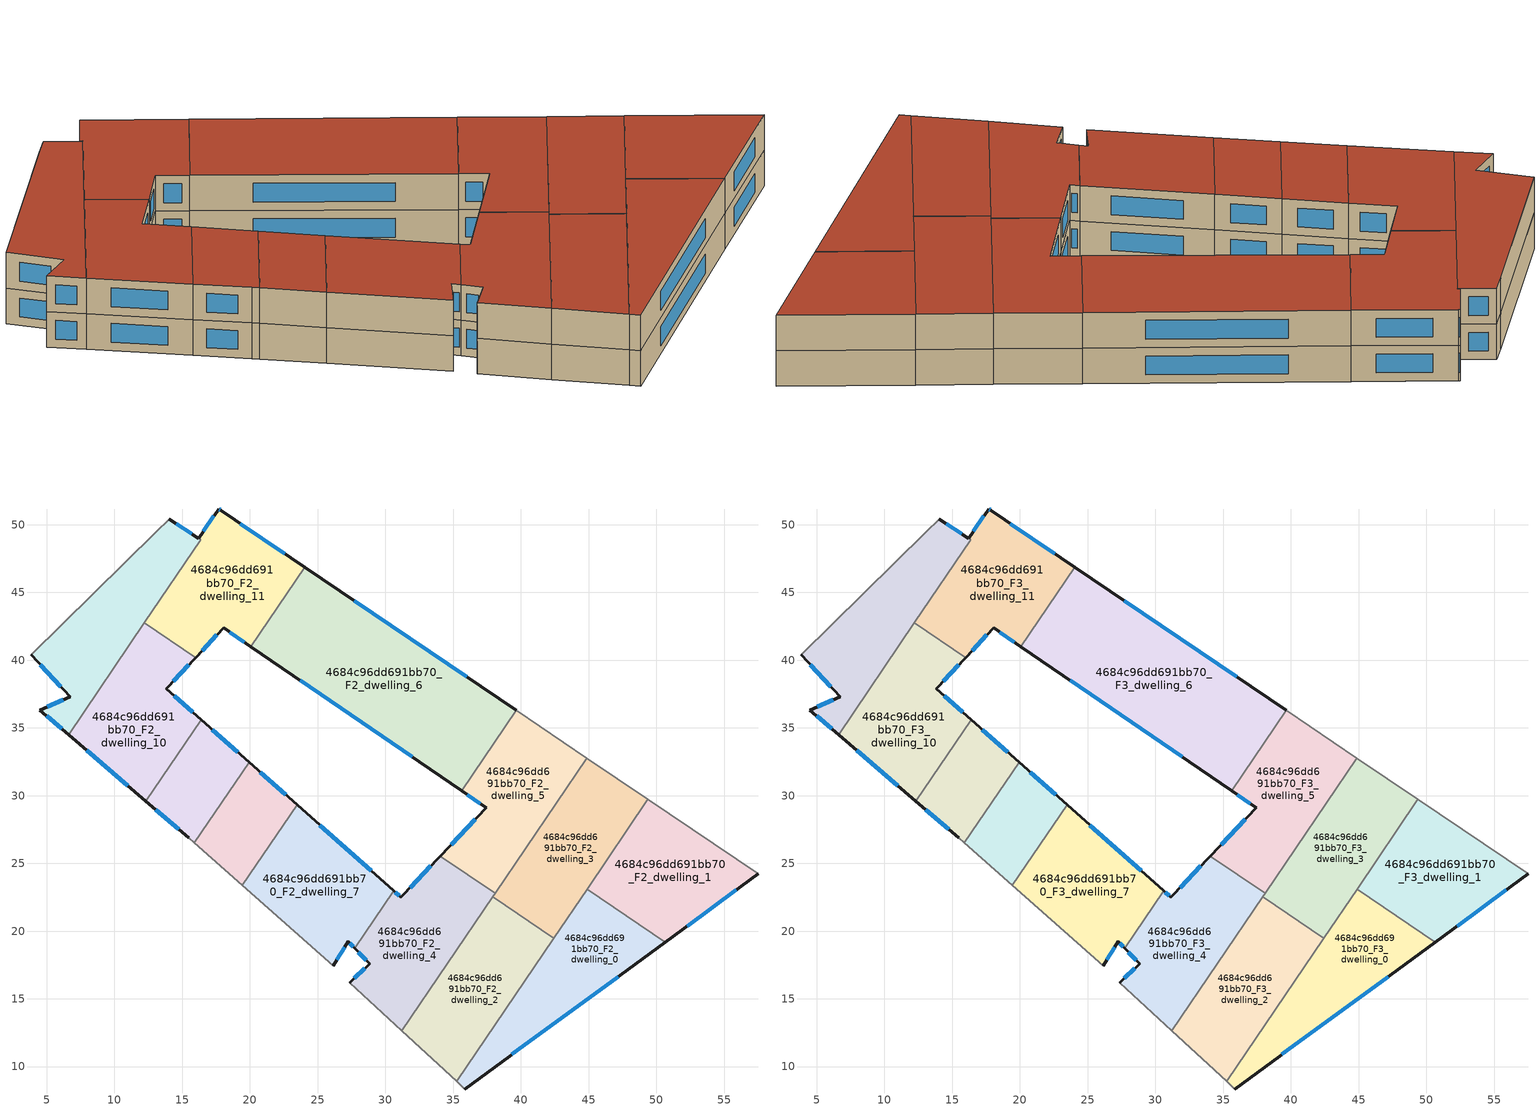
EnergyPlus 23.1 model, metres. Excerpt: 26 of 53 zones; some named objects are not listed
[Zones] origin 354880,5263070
4684c96dd691bb70_F2_dwelling_0
 floor to 4684c96dd691bb70_F1_dwelling_0 (EU_floor_Construction): 50.66,19.19 35.87,8.34 35.26,8.9 44.89,23.1 z6
 wall outside (EU_wall_Construction): 35.87,8.34 50.66,19.19 z6:9
 wall to 4684c96dd691bb70_F2_dwelling_1 (EU_wall_Construction): 50.66,19.19 44.89,23.1 z6:9
 wall adiabatic (EU_wall_Construction): 35.26,8.9 35.87,8.34 z6:9
 wall to 4684c96dd691bb70_F2_dwelling_2 (EU_wall_Construction): 42.43,19.48 35.26,8.9 z6:9
 wall to 4684c96dd691bb70_F2_dwelling_3 (EU_wall_Construction): 44.89,23.1 42.43,19.48 z6:9
 window (EU_Window_Construction): 39.34,10.89 47.19,16.64 z6.7:8.3
4684c96dd691bb70_F2_dwelling_1
 floor to 4684c96dd691bb70_F1_dwelling_1 (EU_floor_Construction): 57.51,24.22 50.66,19.19 44.89,23.1 49.38,29.73 z6
 wall outside (EU_wall_Construction): 50.66,19.19 57.51,24.22 z6:9
 wall adiabatic (EU_wall_Construction): 57.51,24.22 49.38,29.73 z6:9
 wall to 4684c96dd691bb70_F2_dwelling_3 (EU_wall_Construction): 49.38,29.73 44.89,23.1 z6:9
 window (EU_Window_Construction): 52.27,20.37 55.9,23.04 z6.7:8.3
4684c96dd691bb70_F2_dwelling_10
 floor to 4684c96dd691bb70_F1_dwelling_10 (EU_floor_Construction): 15.99,40.2 13.82,37.9 16.4,35.61 12.32,29.59 6.61,34.51 12.2,42.76 z6
 wall outside (EU_wall_Construction): 6.61,34.51 12.32,29.59 / 16.4,35.61 13.82,37.9 15.99,40.2 z6:9
 wall to 4684c96dd691bb70_F2_dwelling_9 (EU_wall_Construction): 12.32,29.59 16.4,35.61 z6:9
 wall to 4684c96dd691bb70_F2_dwelling_11 (EU_wall_Construction): 15.99,40.2 12.2,42.76 z6:9
 wall to 4684c96dd691bb70_F2_dwelling_12 (EU_wall_Construction): 12.2,42.76 6.61,34.51 z6:9
 window (EU_Window_Construction): 7.95,33.35 10.98,30.75 / 14.33,38.44 15.48,39.66 / 15.79,36.15 14.42,37.36 z6.7:8.3
4684c96dd691bb70_F2_dwelling_11
 floor to 4684c96dd691bb70_F1_dwelling_11 (EU_floor_Construction): 24.03,46.88 20.06,41.01 18.05,42.38 15.99,40.2 12.2,42.76 16.37,48.9 16.2,49.01 17.7,51.16 z6
 wall outside (EU_wall_Construction): 15.99,40.2 18.05,42.38 20.06,41.01 / 24.03,46.88 17.83,51.07 17.7,51.16 16.2,49.01 z6:9
 wall to 4684c96dd691bb70_F2_dwelling_6 (EU_wall_Construction): 20.06,41.01 24.03,46.88 z6:9
 wall to 4684c96dd691bb70_F2_dwelling_12 (EU_wall_Construction): 16.2,49.01 16.37,48.9 / 16.36,48.9 12.2,42.76 z6:9
 window (EU_Window_Construction): 16.47,40.71 17.57,41.87 / 17.35,50.66 16.55,49.51 / 17.8,51.09 17.73,51.14 / 22.58,47.86 19.29,50.08 / 18.52,42.06 19.59,41.33 z6.7:8.3
4684c96dd691bb70_F2_dwelling_12
 floor to 4684c96dd691bb70_F1_dwelling_12 (EU_floor_Construction): 16.36,48.9 6.61,34.51 4.5,36.32 6.72,37.31 3.87,40.4 13.06,49.46 14.04,50.4 z6
 wall outside (EU_wall_Construction): 3.87,40.4 6.72,37.31 4.5,36.32 6.61,34.51 / 16.2,49 14.04,50.4 z6:9
 wall adiabatic (EU_wall_Construction): 14.04,50.4 13.06,49.46 3.87,40.4 z6:9
 window (EU_Window_Construction): 4.99,35.9 6.11,34.93 / 6.2,37.08 5.02,36.55 / 4.54,39.67 6.05,38.04 / 15.69,49.33 14.55,50.07 z6.7:8.3
4684c96dd691bb70_F2_dwelling_2
 floor to 4684c96dd691bb70_F1_dwelling_2 (EU_floor_Construction): 42.43,19.48 35.26,8.9 31.22,12.63 37.94,22.53 z6
 wall adiabatic (EU_wall_Construction): 31.22,12.63 35.26,8.9 z6:9
 wall to 4684c96dd691bb70_F2_dwelling_3 (EU_wall_Construction): 42.43,19.48 37.94,22.53 z6:9
 wall to 4684c96dd691bb70_F2_dwelling_4 (EU_wall_Construction): 37.94,22.53 31.22,12.63 z6:9
4684c96dd691bb70_F2_dwelling_3
 floor to 4684c96dd691bb70_F1_dwelling_3 (EU_floor_Construction): 49.38,29.73 42.43,19.48 37.94,22.53 44.88,32.77 z6
 wall adiabatic (EU_wall_Construction): 49.38,29.73 44.88,32.77 z6:9
 wall to 4684c96dd691bb70_F2_dwelling_5 (EU_wall_Construction): 44.88,32.77 38.11,22.79 z6:9
 wall to 4684c96dd691bb70_F2_dwelling_4 (EU_wall_Construction): 38.11,22.79 37.94,22.53 z6:9
4684c96dd691bb70_F2_dwelling_4
 floor to 4684c96dd691bb70_F1_dwelling_4 (EU_floor_Construction): 38.11,22.79 31.22,12.63 27.36,16.2 28.83,17.58 27.74,18.72 30.62,22.96 31.15,22.49 34.05,25.54 z6
 wall outside (EU_wall_Construction): 27.74,18.72 28.83,17.58 27.36,16.2 / 34.05,25.54 31.15,22.49 30.62,22.96 z6:9
 wall to 4684c96dd691bb70_F2_dwelling_5 (EU_wall_Construction): 38.11,22.79 34.05,25.54 z6:9
 wall adiabatic (EU_wall_Construction): 27.36,16.2 31.22,12.63 z6:9
 wall to 4684c96dd691bb70_F2_dwelling_7 (EU_wall_Construction): 30.62,22.96 27.74,18.72 z6:9
 window (EU_Window_Construction): 28.48,17.26 27.7,16.52 / 28,18.45 28.57,17.85 / 31.03,22.6 30.75,22.85 / 33.37,24.82 31.83,23.21 z6.7:8.3
4684c96dd691bb70_F2_dwelling_5
 floor to 4684c96dd691bb70_F1_dwelling_5 (EU_floor_Construction): 44.88,32.77 38.11,22.79 34.05,25.54 37.44,29.11 35.63,30.35 39.66,36.3 z6
 wall outside (EU_wall_Construction): 35.63,30.35 37.44,29.11 34.05,25.54 z6:9
 wall to 4684c96dd691bb70_F2_dwelling_6 (EU_wall_Construction): 39.66,36.3 35.63,30.35 z6:9
 wall adiabatic (EU_wall_Construction): 44.88,32.77 39.66,36.3 z6:9
 window (EU_Window_Construction): 36.64,28.27 34.84,26.38 / 36.05,30.06 37.01,29.4 z6.7:8.3
4684c96dd691bb70_F2_dwelling_6
 floor to 4684c96dd691bb70_F1_dwelling_6 (EU_floor_Construction): 39.66,36.3 35.63,30.35 20.06,41.01 24.03,46.88 z6
 wall outside (EU_wall_Construction): 20.06,41.01 35.63,30.35 / 39.66,36.3 24.03,46.88 z6:9
 window (EU_Window_Construction): 23.71,38.5 31.97,32.85 / 35.99,38.78 27.7,44.39 z6.7:8.3
4684c96dd691bb70_F2_dwelling_7
 floor to 4684c96dd691bb70_F1_dwelling_7 (EU_floor_Construction): 30.62,22.96 27.74,18.72 27.24,19.24 26.14,17.46 19.45,23.37 23.47,29.32 z6
 wall outside (EU_wall_Construction): 26.14,17.46 27.24,19.24 27.74,18.72 / 30.62,22.96 23.47,29.32 z6:9
 wall adiabatic (EU_wall_Construction): 19.45,23.37 26.14,17.46 z6:9
 wall to 4684c96dd691bb70_F2_dwelling_8 (EU_wall_Construction): 23.47,29.32 19.45,23.37 z6:9
 window (EU_Window_Construction): 27.36,19.12 27.63,18.84 / 26.4,17.88 26.98,18.82 / 28.94,24.46 25.15,27.83 z6.7:8.3
4684c96dd691bb70_F2_dwelling_8
 floor to 4684c96dd691bb70_F1_dwelling_8 (EU_floor_Construction): 23.47,29.32 19.45,23.37 15.9,26.51 19.93,32.46 z6
 wall outside (EU_wall_Construction): 23.47,29.32 19.93,32.46 z6:9
 wall adiabatic (EU_wall_Construction): 15.9,26.51 19.45,23.37 z6:9
 wall to 4684c96dd691bb70_F2_dwelling_9 (EU_wall_Construction): 19.93,32.46 15.9,26.51 z6:9
 window (EU_Window_Construction): 22.64,30.06 20.77,31.73 z6.7:8.3
4684c96dd691bb70_F2_dwelling_9
 floor to 4684c96dd691bb70_F1_dwelling_9 (EU_floor_Construction): 19.93,32.46 15.9,26.51 15.47,26.89 12.32,29.59 16.4,35.61 z6
 wall outside (EU_wall_Construction): 19.93,32.46 16.4,35.61 / 12.32,29.59 15.47,26.89 z6:9
 wall adiabatic (EU_wall_Construction): 15.47,26.89 15.9,26.51 z6:9
 window (EU_Window_Construction): 19.1,33.2 17.23,34.87 / 13.06,28.96 14.73,27.52 z6.7:8.3
4684c96dd691bb70_F3_dwelling_0
 floor to 4684c96dd691bb70_F2_dwelling_0 (EU_floor_Construction): 50.66,19.19 35.87,8.34 35.26,8.9 44.89,23.1 z9
 wall outside (EU_wall_Construction): 35.87,8.34 50.66,19.19 z9:12
 wall to 4684c96dd691bb70_F3_dwelling_1 (EU_wall_Construction): 50.66,19.19 44.89,23.1 z9:12
 wall adiabatic (EU_wall_Construction): 35.26,8.9 35.87,8.34 z9:12
 wall to 4684c96dd691bb70_F3_dwelling_2 (EU_wall_Construction): 42.43,19.48 35.26,8.9 z9:12
 wall to 4684c96dd691bb70_F3_dwelling_3 (EU_wall_Construction): 44.89,23.1 42.43,19.48 z9:12
 window (EU_Window_Construction): 39.34,10.89 47.19,16.64 z9.7:11.3
 roof outside (EU_roof_Construction): 50.66,19.19 44.89,23.1 35.26,8.9 35.87,8.34 z12
4684c96dd691bb70_F3_dwelling_1
 floor to 4684c96dd691bb70_F2_dwelling_1 (EU_floor_Construction): 57.51,24.22 50.66,19.19 44.89,23.1 49.38,29.73 z9
 wall outside (EU_wall_Construction): 50.66,19.19 57.51,24.22 z9:12
 wall adiabatic (EU_wall_Construction): 57.51,24.22 49.38,29.73 z9:12
 wall to 4684c96dd691bb70_F3_dwelling_3 (EU_wall_Construction): 49.38,29.73 44.89,23.1 z9:12
 window (EU_Window_Construction): 52.27,20.37 55.9,23.04 z9.7:11.3
 roof outside (EU_roof_Construction): 57.51,24.22 49.38,29.73 44.89,23.1 50.66,19.19 z12
4684c96dd691bb70_F3_dwelling_10
 floor to 4684c96dd691bb70_F2_dwelling_10 (EU_floor_Construction): 15.99,40.2 13.82,37.9 16.4,35.61 12.32,29.59 6.61,34.51 12.2,42.76 z9
 wall outside (EU_wall_Construction): 6.61,34.51 12.32,29.59 / 16.4,35.61 13.82,37.9 15.99,40.2 z9:12
 wall to 4684c96dd691bb70_F3_dwelling_9 (EU_wall_Construction): 12.32,29.59 16.4,35.61 z9:12
 wall to 4684c96dd691bb70_F3_dwelling_11 (EU_wall_Construction): 15.99,40.2 12.2,42.76 z9:12
 wall to 4684c96dd691bb70_F3_dwelling_12 (EU_wall_Construction): 12.2,42.76 6.61,34.51 z9:12
 window (EU_Window_Construction): 7.95,33.35 10.98,30.75 / 14.33,38.44 15.48,39.66 / 15.79,36.15 14.42,37.36 z9.7:11.3
 roof outside (EU_roof_Construction): 12.32,29.59 16.4,35.61 13.82,37.9 15.99,40.2 12.2,42.76 6.61,34.51 z12
4684c96dd691bb70_F3_dwelling_11
 floor to 4684c96dd691bb70_F2_dwelling_11 (EU_floor_Construction): 24.03,46.88 20.06,41.01 18.05,42.38 15.99,40.2 12.2,42.76 16.37,48.9 16.2,49.01 17.7,51.16 z9
 wall outside (EU_wall_Construction): 15.99,40.2 18.05,42.38 20.06,41.01 / 24.03,46.88 17.83,51.07 17.7,51.16 16.2,49.01 z9:12
 wall to 4684c96dd691bb70_F3_dwelling_6 (EU_wall_Construction): 20.06,41.01 24.03,46.88 z9:12
 wall to 4684c96dd691bb70_F3_dwelling_12 (EU_wall_Construction): 16.2,49.01 16.37,48.9 / 16.36,48.9 12.2,42.76 z9:12
 window (EU_Window_Construction): 16.47,40.71 17.57,41.87 / 17.35,50.66 16.55,49.51 / 17.8,51.09 17.73,51.14 / 22.58,47.86 19.29,50.08 / 18.52,42.06 19.59,41.33 z9.7:11.3
 roof outside (EU_roof_Construction): 20.06,41.01 24.03,46.88 17.7,51.16 16.2,49.01 16.37,48.9 12.2,42.76 15.99,40.2 18.05,42.38 z12
4684c96dd691bb70_F3_dwelling_12
 floor to 4684c96dd691bb70_F2_dwelling_12 (EU_floor_Construction): 16.36,48.9 6.61,34.51 4.5,36.32 6.72,37.31 3.87,40.4 13.06,49.46 14.04,50.4 z9
 wall outside (EU_wall_Construction): 3.87,40.4 6.72,37.31 4.5,36.32 6.61,34.51 / 16.2,49 14.04,50.4 z9:12
 wall adiabatic (EU_wall_Construction): 14.04,50.4 13.06,49.46 3.87,40.4 z9:12
 window (EU_Window_Construction): 4.99,35.9 6.11,34.93 / 6.2,37.08 5.02,36.55 / 4.54,39.67 6.05,38.04 / 15.69,49.33 14.55,50.07 z9.7:11.3
 roof outside (EU_roof_Construction): 6.61,34.51 16.36,48.9 14.04,50.4 13.06,49.46 3.87,40.4 6.72,37.31 4.5,36.32 z12
4684c96dd691bb70_F3_dwelling_2
 floor to 4684c96dd691bb70_F2_dwelling_2 (EU_floor_Construction): 42.43,19.48 35.26,8.9 31.22,12.63 37.94,22.53 z9
 wall adiabatic (EU_wall_Construction): 31.22,12.63 35.26,8.9 z9:12
 wall to 4684c96dd691bb70_F3_dwelling_3 (EU_wall_Construction): 42.43,19.48 37.94,22.53 z9:12
 wall to 4684c96dd691bb70_F3_dwelling_4 (EU_wall_Construction): 37.94,22.53 31.22,12.63 z9:12
 roof outside (EU_roof_Construction): 35.26,8.9 42.43,19.48 37.94,22.53 31.22,12.63 z12
4684c96dd691bb70_F3_dwelling_3
 floor to 4684c96dd691bb70_F2_dwelling_3 (EU_floor_Construction): 49.38,29.73 42.43,19.48 37.94,22.53 44.88,32.77 z9
 wall adiabatic (EU_wall_Construction): 49.38,29.73 44.88,32.77 z9:12
 wall to 4684c96dd691bb70_F3_dwelling_5 (EU_wall_Construction): 44.88,32.77 38.11,22.79 z9:12
 wall to 4684c96dd691bb70_F3_dwelling_4 (EU_wall_Construction): 38.11,22.79 37.94,22.53 z9:12
 roof outside (EU_roof_Construction): 42.43,19.48 49.38,29.73 44.88,32.77 37.94,22.53 z12
4684c96dd691bb70_F3_dwelling_4
 floor to 4684c96dd691bb70_F2_dwelling_4 (EU_floor_Construction): 38.11,22.79 31.22,12.63 27.36,16.2 28.83,17.58 27.74,18.72 30.62,22.96 31.15,22.49 34.05,25.54 z9
 wall outside (EU_wall_Construction): 27.74,18.72 28.83,17.58 27.36,16.2 / 34.05,25.54 31.15,22.49 30.62,22.96 z9:12
 wall to 4684c96dd691bb70_F3_dwelling_5 (EU_wall_Construction): 38.11,22.79 34.05,25.54 z9:12
 wall adiabatic (EU_wall_Construction): 27.36,16.2 31.22,12.63 z9:12
 wall to 4684c96dd691bb70_F3_dwelling_7 (EU_wall_Construction): 30.62,22.96 27.74,18.72 z9:12
 window (EU_Window_Construction): 28.48,17.26 27.7,16.52 / 28,18.45 28.57,17.85 / 31.03,22.6 30.75,22.85 / 33.37,24.82 31.83,23.21 z9.7:11.3
 roof outside (EU_roof_Construction): 31.22,12.63 38.11,22.79 34.05,25.54 31.15,22.49 30.62,22.96 27.74,18.72 28.83,17.58 27.36,16.2 z12
4684c96dd691bb70_F3_dwelling_5
 floor to 4684c96dd691bb70_F2_dwelling_5 (EU_floor_Construction): 44.88,32.77 38.11,22.79 34.05,25.54 37.44,29.11 35.63,30.35 39.66,36.3 z9
 wall outside (EU_wall_Construction): 35.63,30.35 37.44,29.11 34.05,25.54 z9:12
 wall to 4684c96dd691bb70_F3_dwelling_6 (EU_wall_Construction): 39.66,36.3 35.63,30.35 z9:12
 wall adiabatic (EU_wall_Construction): 44.88,32.77 39.66,36.3 z9:12
 window (EU_Window_Construction): 36.64,28.27 34.84,26.38 / 36.05,30.06 37.01,29.4 z9.7:11.3
 roof outside (EU_roof_Construction): 38.11,22.79 44.88,32.77 39.66,36.3 35.63,30.35 37.44,29.11 34.05,25.54 z12
4684c96dd691bb70_F3_dwelling_6
 floor to 4684c96dd691bb70_F2_dwelling_6 (EU_floor_Construction): 39.66,36.3 35.63,30.35 20.06,41.01 24.03,46.88 z9
 wall outside (EU_wall_Construction): 20.06,41.01 35.63,30.35 / 39.66,36.3 24.03,46.88 z9:12
 window (EU_Window_Construction): 23.71,38.5 31.97,32.85 / 35.99,38.78 27.7,44.39 z9.7:11.3
 roof outside (EU_roof_Construction): 35.63,30.35 39.66,36.3 24.03,46.88 20.06,41.01 z12
4684c96dd691bb70_F3_dwelling_7
 floor to 4684c96dd691bb70_F2_dwelling_7 (EU_floor_Construction): 30.62,22.96 27.74,18.72 27.24,19.24 26.14,17.46 19.45,23.37 23.47,29.32 z9
 wall outside (EU_wall_Construction): 26.14,17.46 27.24,19.24 27.74,18.72 / 30.62,22.96 23.47,29.32 z9:12
 wall adiabatic (EU_wall_Construction): 19.45,23.37 26.14,17.46 z9:12
 wall to 4684c96dd691bb70_F3_dwelling_8 (EU_wall_Construction): 23.47,29.32 19.45,23.37 z9:12
 window (EU_Window_Construction): 27.36,19.12 27.63,18.84 / 26.4,17.88 26.98,18.82 / 28.94,24.46 25.15,27.83 z9.7:11.3
 roof outside (EU_roof_Construction): 27.74,18.72 30.62,22.96 23.47,29.32 19.45,23.37 26.14,17.46 27.24,19.24 z12
4684c96dd691bb70_F3_dwelling_8
 floor to 4684c96dd691bb70_F2_dwelling_8 (EU_floor_Construction): 23.47,29.32 19.45,23.37 15.9,26.51 19.93,32.46 z9
 wall outside (EU_wall_Construction): 23.47,29.32 19.93,32.46 z9:12
 wall adiabatic (EU_wall_Construction): 15.9,26.51 19.45,23.37 z9:12
 wall to 4684c96dd691bb70_F3_dwelling_9 (EU_wall_Construction): 19.93,32.46 15.9,26.51 z9:12
 window (EU_Window_Construction): 22.64,30.06 20.77,31.73 z9.7:11.3
 roof outside (EU_roof_Construction): 19.45,23.37 23.47,29.32 19.93,32.46 15.9,26.51 z12
4684c96dd691bb70_F3_dwelling_9
 floor to 4684c96dd691bb70_F2_dwelling_9 (EU_floor_Construction): 19.93,32.46 15.9,26.51 15.47,26.89 12.32,29.59 16.4,35.61 z9
 wall outside (EU_wall_Construction): 19.93,32.46 16.4,35.61 / 12.32,29.59 15.47,26.89 z9:12
 wall adiabatic (EU_wall_Construction): 15.47,26.89 15.9,26.51 z9:12
 window (EU_Window_Construction): 19.1,33.2 17.23,34.87 / 13.06,28.96 14.73,27.52 z9.7:11.3
 roof outside (EU_roof_Construction): 15.9,26.51 19.93,32.46 16.4,35.61 12.32,29.59 15.47,26.89 z12
[Building]
EU S2 Campaign: North Axis=0; Terrain=City; Solar Distribution=FullExterior
[Site:Location]
Budapest.Ferenc.Liszt.Intl.AP: Latitude=47.437; Longitude=19.256; Time Zone=1; Elevation=185
[SizingPeriod:WeatherFileDays]
AnnualSizingPeriod: Begin Month=1; Begin Day of Month=1; End Month=12; End Day of Month=31; Day of Week for Start Day=Monday; Use Weather File Daylight Saving Period=No; Use Weather File Rain and Snow Indicators=No
[MATERIAL]
EU_InternalMass_Material: Roughness=MediumRough; Thickness=0.1; Conductivity=1; Density=1800; Specific Heat=900; Thermal Absorptance=0.9; Solar Absorptance=0.7; Visible Absorptance=0.7
[MATERIAL:NOMASS] Roughness=MediumRough; Thermal Absorptance=0.9; Solar Absorptance=0.7; Visible Absorptance=0.7
Name | Thermal Resistance
EU_wall_NoMass | 0.832559
EU_roof_NoMass | 1.39638
EU_floor_NoMass | 0.872794
[WINDOWMATERIAL:SIMPLEGLAZINGSYSTEM]
EU_Window_SimpleGlazing: UFactor=2.79869; Solar Heat Gain Coefficient=0.75; Visible Transmittance=0.75
[CONSTRUCTION]
EU_wall_Construction: EU_wall_NoMass
EU_roof_Construction: EU_roof_NoMass
EU_floor_Construction: EU_floor_NoMass
EU_Window_Construction: EU_Window_SimpleGlazing
EU_InternalMass_Construction: EU_InternalMass_Material
[ZONE] Type=1; Multiplier=1; Ceiling Height=autocalculate; Floor Area=autocalculate; Part of Total Floor Area=Yes
Name | Volume
4684c96dd691bb70_F2_dwelling_0; 4684c96dd691bb70_F3_dwelling_0; 4684c96dd691bb70_F2_dwelling_5; 4684c96dd691bb70_F3_dwelling_5 | 201.687
4684c96dd691bb70_F2_dwelling_1; 4684c96dd691bb70_F3_dwelling_1 | 201.688
4684c96dd691bb70_F2_dwelling_10; 4684c96dd691bb70_F3_dwelling_10 | 201.697
4684c96dd691bb70_F2_dwelling_11; 4684c96dd691bb70_F3_dwelling_11 | 203.103
4684c96dd691bb70_F2_dwelling_12; 4684c96dd691bb70_F3_dwelling_12 | 200.238
4684c96dd691bb70_F2_dwelling_2; 4684c96dd691bb70_F3_dwelling_2 | 201.68
4684c96dd691bb70_F2_dwelling_3; 4684c96dd691bb70_F3_dwelling_3 | 201.695
4684c96dd691bb70_F2_dwelling_4; 4684c96dd691bb70_F3_dwelling_4 | 201.696
4684c96dd691bb70_F2_dwelling_6; 4684c96dd691bb70_F3_dwelling_6 | 404.032
4684c96dd691bb70_F2_dwelling_7; 4684c96dd691bb70_F3_dwelling_7 | 199.693
4684c96dd691bb70_F2_dwelling_8; 4684c96dd691bb70_F3_dwelling_8 | 101.287
4684c96dd691bb70_F2_dwelling_9; 4684c96dd691bb70_F3_dwelling_9 | 101.755
[INTERNALMASS] Construction=EU_InternalMass_Construction
Name | Zone or ZoneList | Surface Area
4684c96dd691bb70_F2_dwelling_0_EU_InternalMass | 4684c96dd691bb70_F2_dwelling_0 | 67.2299
4684c96dd691bb70_F2_dwelling_1_EU_InternalMass | 4684c96dd691bb70_F2_dwelling_1 | 67.2312
4684c96dd691bb70_F2_dwelling_2_EU_InternalMass | 4684c96dd691bb70_F2_dwelling_2 | 67.2273
4684c96dd691bb70_F2_dwelling_3_EU_InternalMass | 4684c96dd691bb70_F2_dwelling_3 | 67.2316
4684c96dd691bb70_F2_dwelling_4_EU_InternalMass | 4684c96dd691bb70_F2_dwelling_4 | 67.2317
4684c96dd691bb70_F2_dwelling_5_EU_InternalMass | 4684c96dd691bb70_F2_dwelling_5 | 67.2292
4684c96dd691bb70_F2_dwelling_6_EU_InternalMass | 4684c96dd691bb70_F2_dwelling_6 | 134.666
4684c96dd691bb70_F2_dwelling_7_EU_InternalMass | 4684c96dd691bb70_F2_dwelling_7 | 66.5653
4684c96dd691bb70_F2_dwelling_8_EU_InternalMass | 4684c96dd691bb70_F2_dwelling_8 | 33.7623
4684c96dd691bb70_F2_dwelling_9_EU_InternalMass | 4684c96dd691bb70_F2_dwelling_9 | 33.9183
4684c96dd691bb70_F2_dwelling_10_EU_InternalMass | 4684c96dd691bb70_F2_dwelling_10 | 67.2332
4684c96dd691bb70_F2_dwelling_11_EU_InternalMass | 4684c96dd691bb70_F2_dwelling_11 | 67.6991
4684c96dd691bb70_F2_dwelling_12_EU_InternalMass | 4684c96dd691bb70_F2_dwelling_12 | 66.7537
4684c96dd691bb70_F3_dwelling_0_EU_InternalMass | 4684c96dd691bb70_F3_dwelling_0 | 67.2299
4684c96dd691bb70_F3_dwelling_1_EU_InternalMass | 4684c96dd691bb70_F3_dwelling_1 | 67.2312
4684c96dd691bb70_F3_dwelling_2_EU_InternalMass | 4684c96dd691bb70_F3_dwelling_2 | 67.2273
4684c96dd691bb70_F3_dwelling_3_EU_InternalMass | 4684c96dd691bb70_F3_dwelling_3 | 67.2316
4684c96dd691bb70_F3_dwelling_4_EU_InternalMass | 4684c96dd691bb70_F3_dwelling_4 | 67.2317
4684c96dd691bb70_F3_dwelling_5_EU_InternalMass | 4684c96dd691bb70_F3_dwelling_5 | 67.2292
4684c96dd691bb70_F3_dwelling_6_EU_InternalMass | 4684c96dd691bb70_F3_dwelling_6 | 134.666
4684c96dd691bb70_F3_dwelling_7_EU_InternalMass | 4684c96dd691bb70_F3_dwelling_7 | 66.5653
4684c96dd691bb70_F3_dwelling_8_EU_InternalMass | 4684c96dd691bb70_F3_dwelling_8 | 33.7623
4684c96dd691bb70_F3_dwelling_9_EU_InternalMass | 4684c96dd691bb70_F3_dwelling_9 | 33.9183
4684c96dd691bb70_F3_dwelling_10_EU_InternalMass | 4684c96dd691bb70_F3_dwelling_10 | 67.2332
4684c96dd691bb70_F3_dwelling_11_EU_InternalMass | 4684c96dd691bb70_F3_dwelling_11 | 67.6991
4684c96dd691bb70_F3_dwelling_12_EU_InternalMass | 4684c96dd691bb70_F3_dwelling_12 | 66.7537
[OTHEREQUIPMENT] Fuel Type=Electricity; Design Level Calculation Method=Watts/Area; Power per Zone Floor Area=1; Fraction Latent=0; Fraction Radiant=0; Fraction Lost=0; Carbon Dioxide Generation Rate=0; EndUse Subcategory=EU_Step8_InternalGains
Name | Zone or ZoneList or Space or SpaceList | Schedule
EU_Step8_InternalGain_4684c96dd691bb70_F2_dwelling_0_f000 | 4684c96dd691bb70_F2_dwelling_0 | EU_Step8_GainSchedule_4684c96dd691bb70_F2_dwelling_0_f000
EU_Step8_InternalGain_4684c96dd691bb70_F2_dwelling_1_f000 | 4684c96dd691bb70_F2_dwelling_1 | EU_Step8_GainSchedule_4684c96dd691bb70_F2_dwelling_1_f000
EU_Step8_InternalGain_4684c96dd691bb70_F2_dwelling_2_f000 | 4684c96dd691bb70_F2_dwelling_2 | EU_Step8_GainSchedule_4684c96dd691bb70_F2_dwelling_2_f000
EU_Step8_InternalGain_4684c96dd691bb70_F2_dwelling_3_f000 | 4684c96dd691bb70_F2_dwelling_3 | EU_Step8_GainSchedule_4684c96dd691bb70_F2_dwelling_3_f000
EU_Step8_InternalGain_4684c96dd691bb70_F2_dwelling_4_f000 | 4684c96dd691bb70_F2_dwelling_4 | EU_Step8_GainSchedule_4684c96dd691bb70_F2_dwelling_4_f000
EU_Step8_InternalGain_4684c96dd691bb70_F2_dwelling_5_f000 | 4684c96dd691bb70_F2_dwelling_5 | EU_Step8_GainSchedule_4684c96dd691bb70_F2_dwelling_5_f000
EU_Step8_InternalGain_4684c96dd691bb70_F2_dwelling_6_f000 | 4684c96dd691bb70_F2_dwelling_6 | EU_Step8_GainSchedule_4684c96dd691bb70_F2_dwelling_6_f000
EU_Step8_InternalGain_4684c96dd691bb70_F2_dwelling_7_f000 | 4684c96dd691bb70_F2_dwelling_7 | EU_Step8_GainSchedule_4684c96dd691bb70_F2_dwelling_7_f000
EU_Step8_InternalGain_4684c96dd691bb70_F2_dwelling_8_f000 | 4684c96dd691bb70_F2_dwelling_8 | EU_Step8_GainSchedule_4684c96dd691bb70_F2_dwelling_8_f000
EU_Step8_InternalGain_4684c96dd691bb70_F2_dwelling_9_f000 | 4684c96dd691bb70_F2_dwelling_9 | EU_Step8_GainSchedule_4684c96dd691bb70_F2_dwelling_9_f000
EU_Step8_InternalGain_4684c96dd691bb70_F2_dwelling_10_f000 | 4684c96dd691bb70_F2_dwelling_10 | EU_Step8_GainSchedule_4684c96dd691bb70_F2_dwelling_10_f000
EU_Step8_InternalGain_4684c96dd691bb70_F2_dwelling_11_f000 | 4684c96dd691bb70_F2_dwelling_11 | EU_Step8_GainSchedule_4684c96dd691bb70_F2_dwelling_11_f000
EU_Step8_InternalGain_4684c96dd691bb70_F2_dwelling_12_f000 | 4684c96dd691bb70_F2_dwelling_12 | EU_Step8_GainSchedule_4684c96dd691bb70_F2_dwelling_12_f000
EU_Step8_InternalGain_4684c96dd691bb70_F3_dwelling_0_f000 | 4684c96dd691bb70_F3_dwelling_0 | EU_Step8_GainSchedule_4684c96dd691bb70_F3_dwelling_0_f000
EU_Step8_InternalGain_4684c96dd691bb70_F3_dwelling_1_f000 | 4684c96dd691bb70_F3_dwelling_1 | EU_Step8_GainSchedule_4684c96dd691bb70_F3_dwelling_1_f000
EU_Step8_InternalGain_4684c96dd691bb70_F3_dwelling_2_f000 | 4684c96dd691bb70_F3_dwelling_2 | EU_Step8_GainSchedule_4684c96dd691bb70_F3_dwelling_2_f000
EU_Step8_InternalGain_4684c96dd691bb70_F3_dwelling_3_f000 | 4684c96dd691bb70_F3_dwelling_3 | EU_Step8_GainSchedule_4684c96dd691bb70_F3_dwelling_3_f000
EU_Step8_InternalGain_4684c96dd691bb70_F3_dwelling_4_f000 | 4684c96dd691bb70_F3_dwelling_4 | EU_Step8_GainSchedule_4684c96dd691bb70_F3_dwelling_4_f000
EU_Step8_InternalGain_4684c96dd691bb70_F3_dwelling_5_f000 | 4684c96dd691bb70_F3_dwelling_5 | EU_Step8_GainSchedule_4684c96dd691bb70_F3_dwelling_5_f000
EU_Step8_InternalGain_4684c96dd691bb70_F3_dwelling_6_f000 | 4684c96dd691bb70_F3_dwelling_6 | EU_Step8_GainSchedule_4684c96dd691bb70_F3_dwelling_6_f000
EU_Step8_InternalGain_4684c96dd691bb70_F3_dwelling_7_f000 | 4684c96dd691bb70_F3_dwelling_7 | EU_Step8_GainSchedule_4684c96dd691bb70_F3_dwelling_7_f000
EU_Step8_InternalGain_4684c96dd691bb70_F3_dwelling_8_f000 | 4684c96dd691bb70_F3_dwelling_8 | EU_Step8_GainSchedule_4684c96dd691bb70_F3_dwelling_8_f000
EU_Step8_InternalGain_4684c96dd691bb70_F3_dwelling_9_f000 | 4684c96dd691bb70_F3_dwelling_9 | EU_Step8_GainSchedule_4684c96dd691bb70_F3_dwelling_9_f000
EU_Step8_InternalGain_4684c96dd691bb70_F3_dwelling_10_f000 | 4684c96dd691bb70_F3_dwelling_10 | EU_Step8_GainSchedule_4684c96dd691bb70_F3_dwelling_10_f000
EU_Step8_InternalGain_4684c96dd691bb70_F3_dwelling_11_f000 | 4684c96dd691bb70_F3_dwelling_11 | EU_Step8_GainSchedule_4684c96dd691bb70_F3_dwelling_11_f000
EU_Step8_InternalGain_4684c96dd691bb70_F3_dwelling_12_f000 | 4684c96dd691bb70_F3_dwelling_12 | EU_Step8_GainSchedule_4684c96dd691bb70_F3_dwelling_12_f000
[ZONEVENTILATION:DESIGNFLOWRATE] Schedule=EU_AlwaysOn; Design Flow Rate Calculation Method=AirChanges/Hour; Air Changes per Hour=0.475469; Ventilation Type=Natural; Fan Pressure Rise=0; Fan Total Efficiency=1; Constant Term Coefficient=1; Temperature Term Coefficient=0; Velocity Term Coefficient=0; Velocity Squared Term Coefficient=0; Minimum Indoor Temperature=-100; Maximum Indoor Temperature=100; Delta Temperature=-100; Minimum Outdoor Temperature=-100; Maximum Outdoor Temperature=100; Maximum Wind Speed=40
Name | Zone or ZoneList or Space or SpaceList
EU_ConstantAir_4684c96dd691bb70_F2_dwelling_0 | 4684c96dd691bb70_F2_dwelling_0
EU_ConstantAir_4684c96dd691bb70_F2_dwelling_1 | 4684c96dd691bb70_F2_dwelling_1
EU_ConstantAir_4684c96dd691bb70_F2_dwelling_2 | 4684c96dd691bb70_F2_dwelling_2
EU_ConstantAir_4684c96dd691bb70_F2_dwelling_3 | 4684c96dd691bb70_F2_dwelling_3
EU_ConstantAir_4684c96dd691bb70_F2_dwelling_4 | 4684c96dd691bb70_F2_dwelling_4
EU_ConstantAir_4684c96dd691bb70_F2_dwelling_5 | 4684c96dd691bb70_F2_dwelling_5
EU_ConstantAir_4684c96dd691bb70_F2_dwelling_6 | 4684c96dd691bb70_F2_dwelling_6
EU_ConstantAir_4684c96dd691bb70_F2_dwelling_7 | 4684c96dd691bb70_F2_dwelling_7
EU_ConstantAir_4684c96dd691bb70_F2_dwelling_8 | 4684c96dd691bb70_F2_dwelling_8
EU_ConstantAir_4684c96dd691bb70_F2_dwelling_9 | 4684c96dd691bb70_F2_dwelling_9
EU_ConstantAir_4684c96dd691bb70_F2_dwelling_10 | 4684c96dd691bb70_F2_dwelling_10
EU_ConstantAir_4684c96dd691bb70_F2_dwelling_11 | 4684c96dd691bb70_F2_dwelling_11
EU_ConstantAir_4684c96dd691bb70_F2_dwelling_12 | 4684c96dd691bb70_F2_dwelling_12
EU_ConstantAir_4684c96dd691bb70_F3_dwelling_0 | 4684c96dd691bb70_F3_dwelling_0
EU_ConstantAir_4684c96dd691bb70_F3_dwelling_1 | 4684c96dd691bb70_F3_dwelling_1
EU_ConstantAir_4684c96dd691bb70_F3_dwelling_2 | 4684c96dd691bb70_F3_dwelling_2
EU_ConstantAir_4684c96dd691bb70_F3_dwelling_3 | 4684c96dd691bb70_F3_dwelling_3
EU_ConstantAir_4684c96dd691bb70_F3_dwelling_4 | 4684c96dd691bb70_F3_dwelling_4
EU_ConstantAir_4684c96dd691bb70_F3_dwelling_5 | 4684c96dd691bb70_F3_dwelling_5
EU_ConstantAir_4684c96dd691bb70_F3_dwelling_6 | 4684c96dd691bb70_F3_dwelling_6
EU_ConstantAir_4684c96dd691bb70_F3_dwelling_7 | 4684c96dd691bb70_F3_dwelling_7
EU_ConstantAir_4684c96dd691bb70_F3_dwelling_8 | 4684c96dd691bb70_F3_dwelling_8
EU_ConstantAir_4684c96dd691bb70_F3_dwelling_9 | 4684c96dd691bb70_F3_dwelling_9
EU_ConstantAir_4684c96dd691bb70_F3_dwelling_10 | 4684c96dd691bb70_F3_dwelling_10
EU_ConstantAir_4684c96dd691bb70_F3_dwelling_11 | 4684c96dd691bb70_F3_dwelling_11
EU_ConstantAir_4684c96dd691bb70_F3_dwelling_12 | 4684c96dd691bb70_F3_dwelling_12
[HVACTEMPLATE:ZONE:IDEALLOADSAIRSYSTEM] System Availability Schedule=EU_AlwaysOn; Maximum Heating Supply Air Temperature=50; Minimum Cooling Supply Air Temperature=13; Maximum Heating Supply Air Humidity Ratio=0.0156; Minimum Cooling Supply Air Humidity Ratio=0.0077; Heating Limit=NoLimit; Cooling Limit=NoLimit; Heating Availability Schedule=EU_AlwaysOn; Cooling Availability Schedule=EU_CoolingOff; Dehumidification Control Type=ConstantSensibleHeatRatio; Cooling Sensible Heat Ratio=0.7; Dehumidification Setpoint=60; Humidification Control Type=None; Humidification Setpoint=30; Outdoor Air Method=None; Outdoor Air Flow Rate per Person=0.00944; Outdoor Air Flow Rate per Zone Floor Area=0; Outdoor Air Flow Rate per Zone=0; Demand Controlled Ventilation Type=None; Outdoor Air Economizer Type=NoEconomizer; Heat Recovery Type=None; Sensible Heat Recovery Effectiveness=0.7; Latent Heat Recovery Effectiveness=0.65
Name | Template Thermostat
4684c96dd691bb70_F2_dwelling_0 | EU_HeatOnly_4684c96dd691bb70_F2_dwelling_0
4684c96dd691bb70_F2_dwelling_1 | EU_HeatOnly_4684c96dd691bb70_F2_dwelling_1
4684c96dd691bb70_F2_dwelling_2 | EU_HeatOnly_4684c96dd691bb70_F2_dwelling_2
4684c96dd691bb70_F2_dwelling_3 | EU_HeatOnly_4684c96dd691bb70_F2_dwelling_3
4684c96dd691bb70_F2_dwelling_4 | EU_HeatOnly_4684c96dd691bb70_F2_dwelling_4
4684c96dd691bb70_F2_dwelling_5 | EU_HeatOnly_4684c96dd691bb70_F2_dwelling_5
4684c96dd691bb70_F2_dwelling_6 | EU_HeatOnly_4684c96dd691bb70_F2_dwelling_6
4684c96dd691bb70_F2_dwelling_7 | EU_HeatOnly_4684c96dd691bb70_F2_dwelling_7
4684c96dd691bb70_F2_dwelling_8 | EU_HeatOnly_4684c96dd691bb70_F2_dwelling_8
4684c96dd691bb70_F2_dwelling_9 | EU_HeatOnly_4684c96dd691bb70_F2_dwelling_9
4684c96dd691bb70_F2_dwelling_10 | EU_HeatOnly_4684c96dd691bb70_F2_dwelling_10
4684c96dd691bb70_F2_dwelling_11 | EU_HeatOnly_4684c96dd691bb70_F2_dwelling_11
4684c96dd691bb70_F2_dwelling_12 | EU_HeatOnly_4684c96dd691bb70_F2_dwelling_12
4684c96dd691bb70_F3_dwelling_0 | EU_HeatOnly_4684c96dd691bb70_F3_dwelling_0
4684c96dd691bb70_F3_dwelling_1 | EU_HeatOnly_4684c96dd691bb70_F3_dwelling_1
4684c96dd691bb70_F3_dwelling_2 | EU_HeatOnly_4684c96dd691bb70_F3_dwelling_2
4684c96dd691bb70_F3_dwelling_3 | EU_HeatOnly_4684c96dd691bb70_F3_dwelling_3
4684c96dd691bb70_F3_dwelling_4 | EU_HeatOnly_4684c96dd691bb70_F3_dwelling_4
4684c96dd691bb70_F3_dwelling_5 | EU_HeatOnly_4684c96dd691bb70_F3_dwelling_5
4684c96dd691bb70_F3_dwelling_6 | EU_HeatOnly_4684c96dd691bb70_F3_dwelling_6
4684c96dd691bb70_F3_dwelling_7 | EU_HeatOnly_4684c96dd691bb70_F3_dwelling_7
4684c96dd691bb70_F3_dwelling_8 | EU_HeatOnly_4684c96dd691bb70_F3_dwelling_8
4684c96dd691bb70_F3_dwelling_9 | EU_HeatOnly_4684c96dd691bb70_F3_dwelling_9
4684c96dd691bb70_F3_dwelling_10 | EU_HeatOnly_4684c96dd691bb70_F3_dwelling_10
4684c96dd691bb70_F3_dwelling_11 | EU_HeatOnly_4684c96dd691bb70_F3_dwelling_11
4684c96dd691bb70_F3_dwelling_12 | EU_HeatOnly_4684c96dd691bb70_F3_dwelling_12
[SIZING:ZONE] Zone Cooling Design Supply Air Temperature Input Method=SupplyAirTemperature; Zone Cooling Design Supply Air Temperature=13; Zone Heating Design Supply Air Temperature Input Method=SupplyAirTemperature; Zone Heating Design Supply Air Temperature=50; Zone Cooling Design Supply Air Humidity Ratio=0.008; Zone Heating Design Supply Air Humidity Ratio=0.008; Cooling Design Air Flow Method=DesignDay; Cooling Design Air Flow Rate=0; Cooling Minimum Air Flow per Zone Floor Area=0.000762; Cooling Minimum Air Flow=0; Cooling Minimum Air Flow Fraction=0.2; Heating Design Air Flow Method=DesignDay; Heating Design Air Flow Rate=0; Heating Maximum Air Flow per Zone Floor Area=0.002032; Heating Maximum Air Flow=0.141576; Heating Maximum Air Flow Fraction=0.3; Account for Dedicated Outdoor Air System=No; Dedicated Outdoor Air System Control Strategy=NeutralSupplyAir; Dedicated Outdoor Air Low Setpoint Temperature for Design=autosize; Dedicated Outdoor Air High Setpoint Temperature for Design=autosize; Zone Load Sizing Method=Sensible Load Only No Latent Load; Zone Latent Cooling Design Supply Air Humidity Ratio Input Method=HumidityRatioDifference; Zone Cooling Design Supply Air Humidity Ratio Difference=0.005; Zone Latent Heating Design Supply Air Humidity Ratio Input Method=HumidityRatioDifference; Zone Humidification Design Supply Air Humidity Ratio Difference=0.005
4684c96dd691bb70_F2_dwelling_0; 4684c96dd691bb70_F2_dwelling_1; 4684c96dd691bb70_F2_dwelling_2; 4684c96dd691bb70_F2_dwelling_3; 4684c96dd691bb70_F2_dwelling_4; 4684c96dd691bb70_F2_dwelling_5; 4684c96dd691bb70_F2_dwelling_6; 4684c96dd691bb70_F2_dwelling_7; 4684c96dd691bb70_F2_dwelling_8; 4684c96dd691bb70_F2_dwelling_9; 4684c96dd691bb70_F2_dwelling_10; 4684c96dd691bb70_F2_dwelling_11; 4684c96dd691bb70_F2_dwelling_12; 4684c96dd691bb70_F3_dwelling_0; 4684c96dd691bb70_F3_dwelling_1; 4684c96dd691bb70_F3_dwelling_2; 4684c96dd691bb70_F3_dwelling_3; 4684c96dd691bb70_F3_dwelling_4; 4684c96dd691bb70_F3_dwelling_5; 4684c96dd691bb70_F3_dwelling_6; 4684c96dd691bb70_F3_dwelling_7; 4684c96dd691bb70_F3_dwelling_8; 4684c96dd691bb70_F3_dwelling_9; 4684c96dd691bb70_F3_dwelling_10; 4684c96dd691bb70_F3_dwelling_11; 4684c96dd691bb70_F3_dwelling_12
[SCHEDULE:CONSTANT]
Name | Hourly Value
EU_AlwaysOn | 1
EU_CoolingOff | 0
[SCHEDULE:FILE] Column Number=1; Rows to Skip at Top=0; Number of Hours of Data=8760; Column Separator=Comma; Interpolate to Timestep=No; Minutes per Item=60; Adjust Schedule for Daylight Savings=Yes
Name | File
EU_Step8_GainSchedule_4684c96dd691bb70_F2_dwelling_0_f000 | ../../schedules/4684c96dd691bb70/4684c96dd691bb70_F2_dwelling_0_f000_gain.csv
EU_Step8_GainSchedule_4684c96dd691bb70_F2_dwelling_1_f000 | ../../schedules/4684c96dd691bb70/4684c96dd691bb70_F2_dwelling_1_f000_gain.csv
EU_Step8_GainSchedule_4684c96dd691bb70_F2_dwelling_2_f000 | ../../schedules/4684c96dd691bb70/4684c96dd691bb70_F2_dwelling_2_f000_gain.csv
EU_Step8_GainSchedule_4684c96dd691bb70_F2_dwelling_3_f000 | ../../schedules/4684c96dd691bb70/4684c96dd691bb70_F2_dwelling_3_f000_gain.csv
EU_Step8_GainSchedule_4684c96dd691bb70_F2_dwelling_4_f000 | ../../schedules/4684c96dd691bb70/4684c96dd691bb70_F2_dwelling_4_f000_gain.csv
EU_Step8_GainSchedule_4684c96dd691bb70_F2_dwelling_5_f000 | ../../schedules/4684c96dd691bb70/4684c96dd691bb70_F2_dwelling_5_f000_gain.csv
EU_Step8_GainSchedule_4684c96dd691bb70_F2_dwelling_6_f000 | ../../schedules/4684c96dd691bb70/4684c96dd691bb70_F2_dwelling_6_f000_gain.csv
EU_Step8_GainSchedule_4684c96dd691bb70_F2_dwelling_7_f000 | ../../schedules/4684c96dd691bb70/4684c96dd691bb70_F2_dwelling_7_f000_gain.csv
EU_Step8_GainSchedule_4684c96dd691bb70_F2_dwelling_8_f000 | ../../schedules/4684c96dd691bb70/4684c96dd691bb70_F2_dwelling_8_f000_gain.csv
EU_Step8_GainSchedule_4684c96dd691bb70_F2_dwelling_9_f000 | ../../schedules/4684c96dd691bb70/4684c96dd691bb70_F2_dwelling_9_f000_gain.csv
EU_Step8_GainSchedule_4684c96dd691bb70_F2_dwelling_10_f000 | ../../schedules/4684c96dd691bb70/4684c96dd691bb70_F2_dwelling_10_f000_gain.csv
EU_Step8_GainSchedule_4684c96dd691bb70_F2_dwelling_11_f000 | ../../schedules/4684c96dd691bb70/4684c96dd691bb70_F2_dwelling_11_f000_gain.csv
EU_Step8_GainSchedule_4684c96dd691bb70_F2_dwelling_12_f000 | ../../schedules/4684c96dd691bb70/4684c96dd691bb70_F2_dwelling_12_f000_gain.csv
EU_Step8_GainSchedule_4684c96dd691bb70_F3_dwelling_0_f000 | ../../schedules/4684c96dd691bb70/4684c96dd691bb70_F3_dwelling_0_f000_gain.csv
EU_Step8_GainSchedule_4684c96dd691bb70_F3_dwelling_1_f000 | ../../schedules/4684c96dd691bb70/4684c96dd691bb70_F3_dwelling_1_f000_gain.csv
EU_Step8_GainSchedule_4684c96dd691bb70_F3_dwelling_2_f000 | ../../schedules/4684c96dd691bb70/4684c96dd691bb70_F3_dwelling_2_f000_gain.csv
EU_Step8_GainSchedule_4684c96dd691bb70_F3_dwelling_3_f000 | ../../schedules/4684c96dd691bb70/4684c96dd691bb70_F3_dwelling_3_f000_gain.csv
EU_Step8_GainSchedule_4684c96dd691bb70_F3_dwelling_4_f000 | ../../schedules/4684c96dd691bb70/4684c96dd691bb70_F3_dwelling_4_f000_gain.csv
EU_Step8_GainSchedule_4684c96dd691bb70_F3_dwelling_5_f000 | ../../schedules/4684c96dd691bb70/4684c96dd691bb70_F3_dwelling_5_f000_gain.csv
EU_Step8_GainSchedule_4684c96dd691bb70_F3_dwelling_6_f000 | ../../schedules/4684c96dd691bb70/4684c96dd691bb70_F3_dwelling_6_f000_gain.csv
EU_Step8_GainSchedule_4684c96dd691bb70_F3_dwelling_7_f000 | ../../schedules/4684c96dd691bb70/4684c96dd691bb70_F3_dwelling_7_f000_gain.csv
EU_Step8_GainSchedule_4684c96dd691bb70_F3_dwelling_8_f000 | ../../schedules/4684c96dd691bb70/4684c96dd691bb70_F3_dwelling_8_f000_gain.csv
EU_Step8_GainSchedule_4684c96dd691bb70_F3_dwelling_9_f000 | ../../schedules/4684c96dd691bb70/4684c96dd691bb70_F3_dwelling_9_f000_gain.csv
EU_Step8_GainSchedule_4684c96dd691bb70_F3_dwelling_10_f000 | ../../schedules/4684c96dd691bb70/4684c96dd691bb70_F3_dwelling_10_f000_gain.csv
EU_Step8_GainSchedule_4684c96dd691bb70_F3_dwelling_11_f000 | ../../schedules/4684c96dd691bb70/4684c96dd691bb70_F3_dwelling_11_f000_gain.csv
EU_Step8_GainSchedule_4684c96dd691bb70_F3_dwelling_12_f000 | ../../schedules/4684c96dd691bb70/4684c96dd691bb70_F3_dwelling_12_f000_gain.csv
